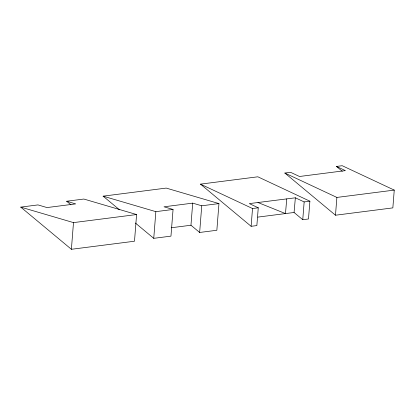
<?xml version="1.0" encoding="UTF-8"?>
<svg xmlns="http://www.w3.org/2000/svg" width="415" height="415" viewBox="0 0 415 415"><rect width="100%" height="100%" fill="white"/><g stroke="black" fill="none" stroke-linecap="round" stroke-linejoin="round"><path stroke-width="0.62" d="M71.39 249.291L73.491 222.611L20.75 207.116L37.962 204.911L46.999 207.567L75.686 203.905L66.644 201.244L83.851 199.044L136.592 214.545L134.491 241.224L71.39 249.291L20.75 207.116M218.954 203.589L201.742 205.788L192.7 203.132L164.018 206.8L173.06 209.456L170.959 236.135L153.752 238.335L155.848 211.655L103.112 196.16L166.213 188.088L218.954 203.589L216.853 230.268L199.646 232.467L190.962 225.236L171.203 227.762M190.962 225.236L192.7 203.132M199.646 232.467L201.742 205.788M309.891 201.192L304.154 201.923L295.361 197.805L249.337 203.609L258.26 207.791L256.859 225.578L251.122 226.31L252.522 208.522L200.481 184.136L257.85 176.8L309.891 201.192L308.49 218.975L302.753 219.711L294.069 212.48L257.819 217.112M302.753 219.711L304.154 201.923M335.486 215.219L336.881 197.431L284.846 173.045L290.578 172.308L299.5 176.489L345.394 170.622L336.472 166.441L342.209 165.71L394.25 190.101L392.849 207.884L335.486 215.219L284.846 173.045M286.755 198.904L285.468 213.58L257.943 202.51M294.069 212.48L295.361 197.805M155.848 211.655L173.06 209.456M73.491 222.611L136.592 214.545M336.881 197.431L394.25 190.101M252.522 208.522L258.26 207.791M336.472 166.441L342.261 171.265M200.481 184.136L251.122 226.31M103.112 196.16L119.494 209.803M135.383 223.037L153.752 238.335M66.644 201.244L70.986 204.86"/></g></svg>
